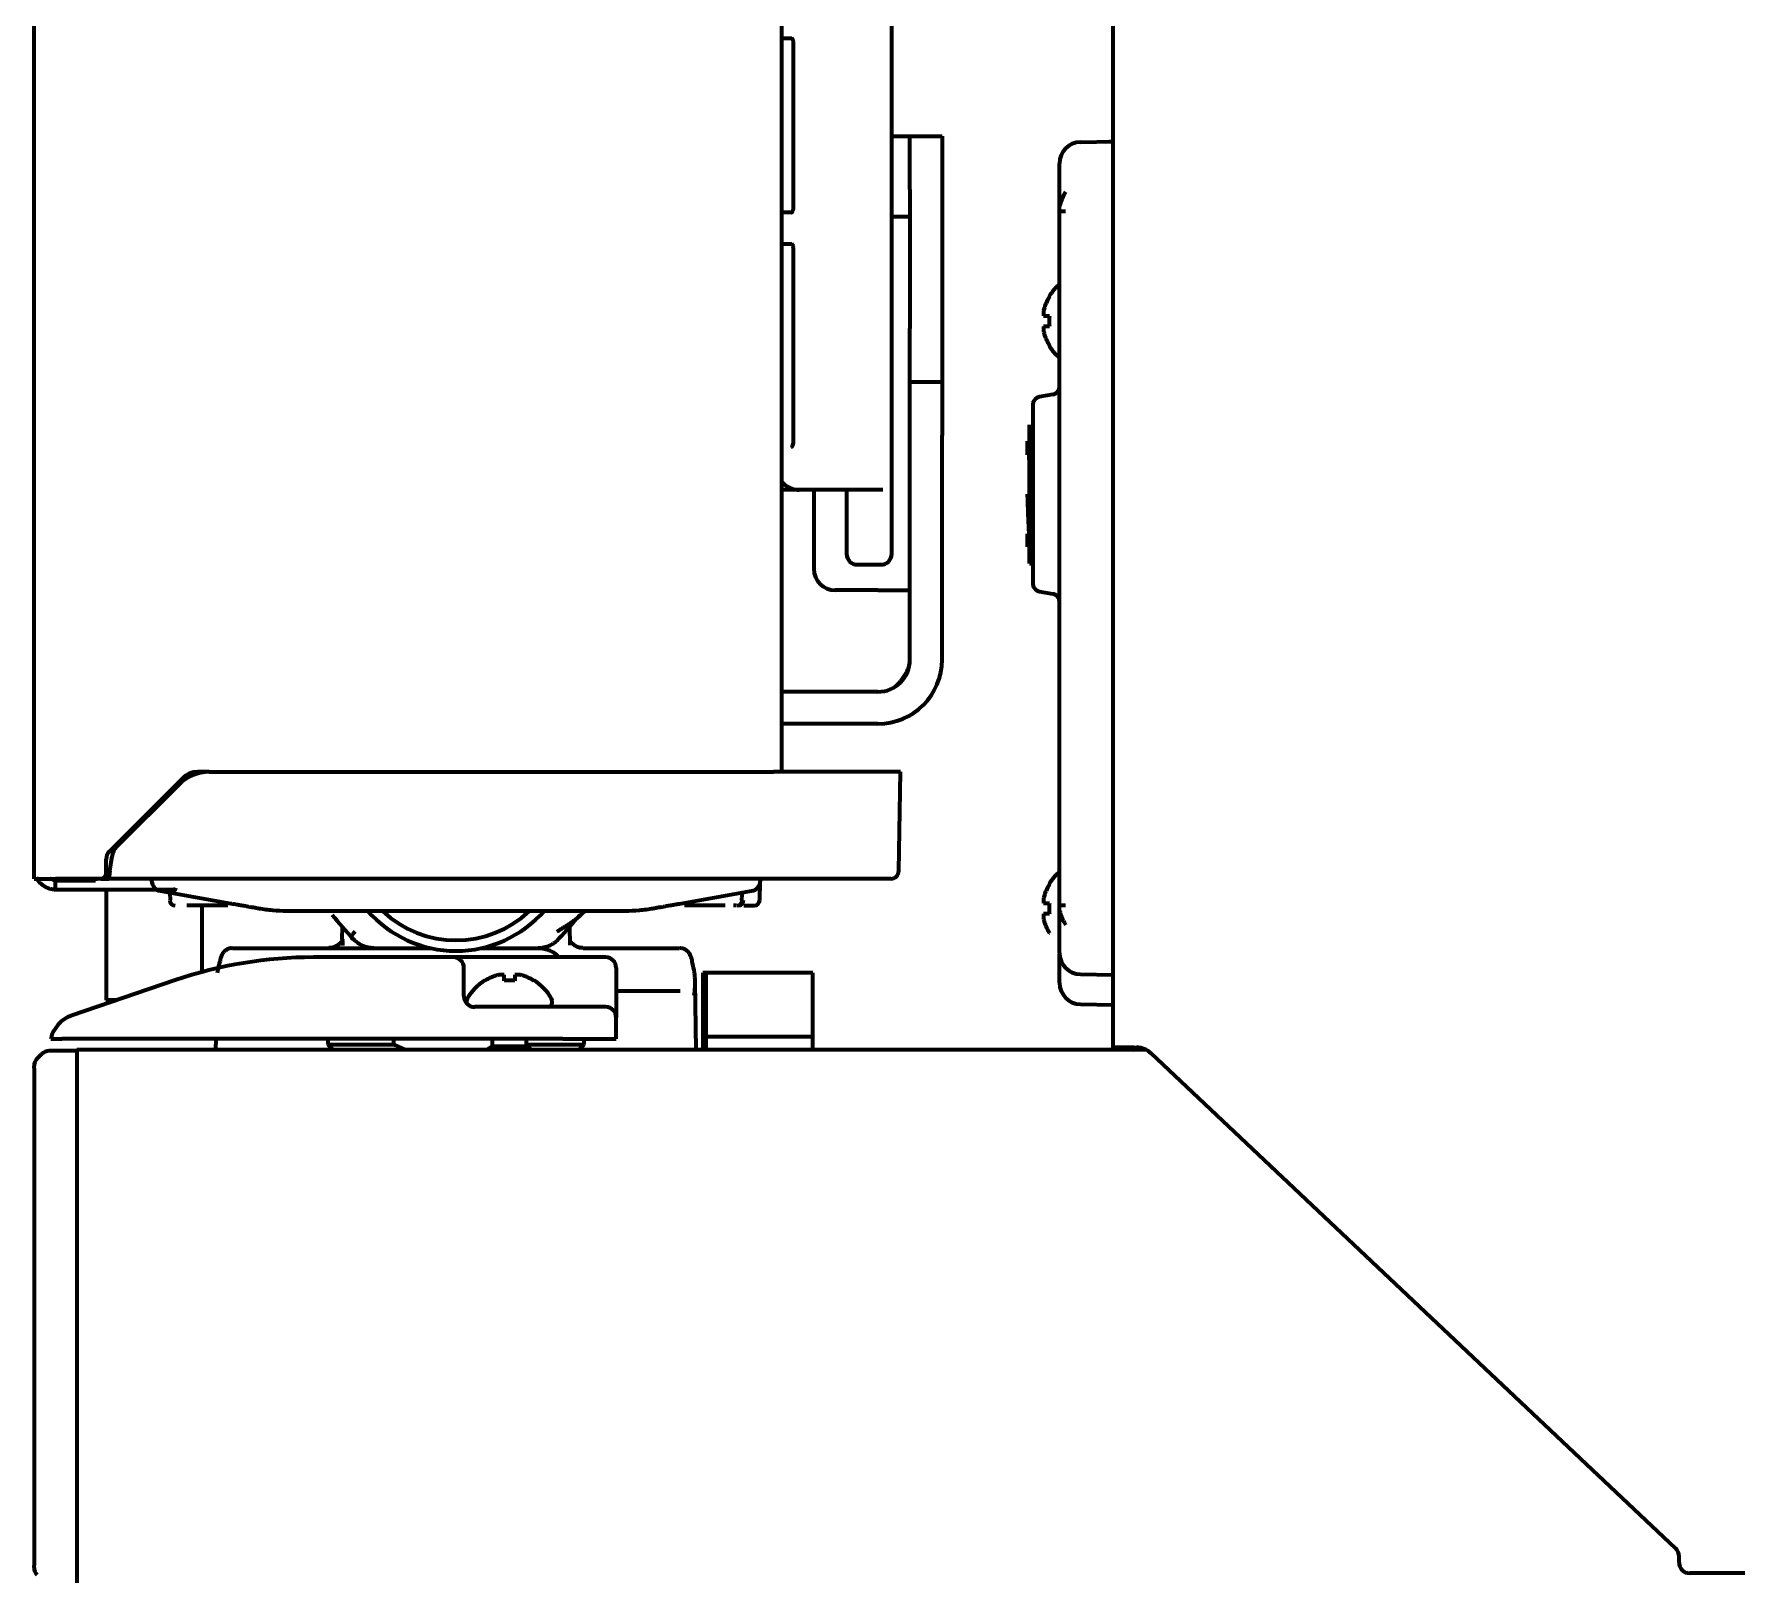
# Model space of a CAD drawing. Header units: inches. Extents: x -2898 to 7248, y 606 to 5598.
# Drawn here: x 1019 to 1178.4, y 2362.7 to 2506.9 of the extents above; entities that cross this region are included whole.
import ezdxf

# ---------------------------------------------------------------- set-up
doc = ezdxf.new("R2010")
doc.units = ezdxf.units.IN

msp = doc.modelspace()

# ---------------------------------------------------------------- linework, layer by layer
at = {"linetype": 'Continuous', "lineweight": 70}
for p, q in [((1120.02, 4077.24), (1120.02, 2412.04)), ((1019.02, 2427.84), (1019.02, 4075.84)), ((1089.02, 2437.84), (1089.02, 4075.84)), ((1099.32, 2458.24), (1099.32, 2596.24)), ((1089.95, 2506.49), (1089.02, 2506.49)), ((1090.09, 2505.99), (1090.09, 2490.74)), ((1099.32, 2497.34), (1101.02, 2497.34)), ((1101.02, 2492.34), (1101.02, 2497.34)), ((1101.02, 2497.34), (1104.02, 2497.34)), ((1104.02, 2497.34), (1104.02, 2492.34)), ((1116.99, 2496.79), (1120.02, 2496.84)), ((1119.31, 2496.83), (1120.02, 2496.89)), ((1115.02, 2489.79), (1115.02, 2494.79)), ((1101.02, 2492.34), (1101.02, 2479.34)), ((1104.02, 2492.34), (1104.02, 2479.34)), ((1089.02, 2490.24), (1089.99, 2490.24)), ((1099.32, 2489.84), (1101.02, 2489.84)), ((1115.02, 2425.9), (1115.02, 2489.79)), ((1089.95, 2487.24), (1089.02, 2487.24)), ((1090.09, 2486.74), (1090.09, 2468.82)), ((1114.04, 2482.34), (1114.08, 2482.34)), ((1101.02, 2474.34), (1101.02, 2479.34)), ((1104.02, 2479.34), (1104.02, 2474.34)), ((1114.08, 2477.74), (1114.04, 2477.74)), ((1101.02, 2469.34), (1101.02, 2474.34)), ((1101.02, 2474.34), (1104.02, 2474.34)), ((1104.02, 2474.34), (1104.02, 2469.34)), ((1114.4, 2473.17), (1113.14, 2472.95)), ((1112.52, 2472.21), (1112.52, 2463.84)), ((1101.02, 2448.34), (1101.02, 2469.34)), ((1104.02, 2448.34), (1104.02, 2469.34)), ((1112.22, 2467.33), (1112.22, 2470.34)), ((1112.22, 2468.79), (1112.02, 2468.79)), ((1112.22, 2466.86), (1112.22, 2467.33)), ((1112.22, 2460.83), (1112.22, 2466.86)), ((1090.66, 2464.24), (1089.02, 2464.24)), ((1097.35, 2464.24), (1090.66, 2464.24)), ((1092.02, 2464.24), (1092.02, 2456.84)), ((1095.08, 2464.24), (1095.08, 2458.24)), ((1098.49, 2464.24), (1097.35, 2464.24)), ((1112.52, 2463.84), (1112.52, 2455.47)), ((1112.22, 2460.36), (1112.22, 2460.83)), ((1112.22, 2457.34), (1112.22, 2460.36)), ((1096.08, 2457.24), (1097.89, 2457.24)), ((1097.89, 2457.24), (1098.32, 2457.24)), ((1112.22, 2457.34), (1112.38, 2457.34)), ((1098.02, 2454.84), (1094.02, 2454.84)), ((1098.02, 2454.84), (1101.02, 2454.84)), ((1113.14, 2454.73), (1114.4, 2454.51)), ((1098.02, 2445.34), (1089.02, 2445.34)), ((1098.02, 2442.34), (1089.02, 2442.34)), ((1035.43, 2437.84), (1034.35, 2437.84)), ((1035.43, 2437.84), (1088.25, 2437.84)), ((1091.71, 2437.84), (1088.25, 2437.84)), ((1099.32, 2437.84), (1091.71, 2437.84)), ((1100.13, 2437.84), (1099.32, 2437.84)), ((1099.97, 2428.58), (1100.13, 2437.84)), ((1032.94, 2437.26), (1026.07, 2430.39)), ((1026.75, 2430.82), (1032.6, 2436.67)), ((1025.77, 2428.34), (1025.77, 2429.68)), ((1026.13, 2428.58), (1026.32, 2429.96)), ((1026.13, 2428.58), (1026.02, 2427.84)), ((1019.02, 2427.84), (1021.02, 2427.84)), ((1025.27, 2427.84), (1021.02, 2427.84)), ((1021.02, 2426.84), (1021.02, 2427.64)), ((1024.77, 2427.64), (1021.02, 2427.64)), ((1021.02, 2426.84), (1032.25, 2426.84)), ((1024.77, 2427.84), (1024.77, 2427.64)), ((1025.27, 2427.84), (1026.02, 2427.84)), ((1025.77, 2426.84), (1025.77, 2416.48)), ((1088.15, 2427.84), (1026.02, 2427.84)), ((1030.02, 2427.84), (1030.03, 2427.65)), ((1030.85, 2426.7), (1037.45, 2425.53)), ((1079.59, 2425.53), (1086.19, 2426.7)), ((1086.95, 2425.83), (1087.01, 2427.56)), ((1087.02, 2427.66), (1087.02, 2427.84)), ((1090.97, 2427.84), (1088.15, 2427.84)), ((1088.89, 2427.84), (1088.89, 2427.84)), ((1098.51, 2427.84), (1090.97, 2427.84)), ((1099.22, 2427.84), (1098.51, 2427.84)), ((1114.04, 2427.34), (1114.08, 2427.34)), ((1034.77, 2419.12), (1034.77, 2425.34)), ((1039.87, 2425.11), (1040.07, 2425.07)), ((1042.67, 2424.84), (1074.37, 2424.84)), ((1076.98, 2425.07), (1077.17, 2425.11)), ((1085.46, 2425.34), (1086.45, 2425.34)), ((1115.02, 2420.9), (1115.02, 2425.9)), ((1047.86, 2423.39), (1047.84, 2422.16)), ((1069.21, 2421.62), (1069.18, 2423.39)), ((1114.08, 2422.74), (1114.04, 2422.74)), ((1037.6, 2421.34), (1056.19, 2421.34)), ((1058.27, 2420.49), (1045.17, 2420.49)), ((1063.52, 2420.49), (1058.27, 2420.49)), ((1060.85, 2421.34), (1066.27, 2421.34)), ((1072.52, 2420.49), (1063.52, 2420.49)), ((1070.44, 2421.34), (1079.44, 2421.34)), ((1115.02, 2418.1), (1115.02, 2420.82)), ((1032.23, 2418.34), (1022.55, 2415.04)), ((1059.27, 2416.84), (1059.27, 2419.49)), ((1061.22, 2418.29), (1061.22, 2418.32)), ((1065.82, 2418.32), (1065.82, 2418.29)), ((1073.52, 2419.49), (1073.52, 2416.84)), ((1081.92, 2419.04), (1081.62, 2419.04)), ((1081.62, 2419.04), (1081.62, 2411.84)), ((1081.92, 2419.04), (1081.92, 2413.04)), ((1091.92, 2419.04), (1081.92, 2419.04)), ((1091.92, 2413.04), (1091.92, 2419.04)), ((1116.99, 2418.9), (1120.02, 2418.84)), ((1073.52, 2417.34), (1079.51, 2417.34)), ((1073.52, 2416.84), (1073.52, 2414.84)), ((1081.02, 2411.84), (1080.91, 2418.21)), ((1026.78, 2416.48), (1025.77, 2416.48)), ((1025.77, 2416.48), (1026.26, 2416.3)), ((1059.52, 2416.44), (1059.52, 2416.24)), ((1059.52, 2416.24), (1059.53, 2416.18)), ((1068.52, 2415.84), (1060.27, 2415.84)), ((1067.52, 2416.24), (1067.52, 2416.44)), ((1072.52, 2415.84), (1068.52, 2415.84)), ((1116.99, 2416.1), (1120.02, 2416.04)), ((1073.52, 2412.84), (1073.52, 2414.84)), ((1068.52, 2412.84), (1021.63, 2412.84)), ((1036.04, 2412.84), (1036.02, 2411.84)), ((1046.52, 2412.84), (1046.52, 2412.34)), ((1046.52, 2412.34), (1047.02, 2411.84)), ((1046.52, 2412.34), (1052.71, 2412.34)), ((1052.71, 2412.34), (1052.71, 2412.84)), ((1061.92, 2412.13), (1061.42, 2411.84)), ((1061.92, 2412.84), (1061.92, 2412.13)), ((1065.12, 2412.13), (1061.92, 2412.13)), ((1065.12, 2412.13), (1065.12, 2412.84)), ((1065.12, 2412.34), (1070.52, 2412.34)), ((1065.62, 2411.84), (1065.12, 2412.13)), ((1068.52, 2412.84), (1073.52, 2412.84)), ((1070.02, 2411.84), (1070.52, 2412.34)), ((1070.52, 2412.34), (1070.52, 2412.84)), ((1091.92, 2413.04), (1081.92, 2413.04)), ((1081.92, 2413.04), (1081.92, 2411.84)), ((1091.92, 2411.84), (1091.92, 2413.04)), ((1122.02, 2412.04), (1120.02, 2412.04)), ((1122.02, 2412.04), (1122.23, 2412.04)), ((1122.02, 2412.04), (1122.02, 2411.84)), ((1019.73, 2411.43), (1019.32, 2411.01)), ((1023.02, 2411.72), (1020.44, 2411.72)), ((1023.02, 2411.84), (1023.02, 2410.04)), ((1123.1, 2411.84), (1023.02, 2411.84)), ((1028.53, 2411.84), (1028.52, 2411.84)), ((1172.71, 2365.14), (1123.6, 2411.5)), ((1019.02, 2410.12), (1019.02, 2410.3)), ((1019.02, 2410.12), (1019.02, 2363.57)), ((1023.02, 2410.04), (1023.02, 2363.64)), ((1173.02, 2363.84), (1173.02, 2364.41)), ((1019.02, 2363.38), (1019.02, 2363.57)), ((1023.02, 2363.64), (1023.02, 2361.84)), ((1194.02, 2362.84), (1174.02, 2362.84))]:
    msp.add_line(p, q, dxfattribs=at)
for centre, radius, start, end in [((1117.02, 2494.79), 2, 91, 180), ((1118.14, 2479.84), 4.8, 130.5417, 148.4186), ((1117.82, 2480.04), 3.78, 172.3959, 179.9965), ((1117.82, 2480.04), 3.78, 180.0035, 187.6041), ((1118.14, 2480.24), 4.8, 211.5837, 229.4583), ((1113.27, 2472.21), 0.75, 100, 180), ((1114.27, 2473.91), 0.75, 280, 0), ((1096.08, 2458.24), 1, 180, 270), ((1098.32, 2458.24), 1, 270, 0), ((1094.02, 2456.84), 2, 180, 270), ((1113.27, 2455.47), 0.75, 180, 260), ((1114.27, 2453.77), 0.75, 0, 80), ((1098.02, 2448.34), 6, 270, 0), ((1098.02, 2448.34), 3, 270, 0), ((1035.43, 2433.84), 4, 90, 135), ((1034.35, 2435.84), 2, 90, 135), ((1026.77, 2429.68), 1, 135, 180), ((1027.81, 2429.76), 1.5, 135, 172), ((1025.27, 2428.34), 0.5, 270, 0), ((1099.22, 2428.59), 0.75, 270, 359), ((1118.14, 2424.84), 4.8, 130.5417, 148.4186), ((1031.03, 2427.68), 1, 181.4403, 260), ((1031.79, 2427.04), 0.5, 260, 354.8861), ((1086.02, 2427.68), 1, 280, 358.5401), ((1058.52, 2432.09), 11, 221.2256, 270), ((1058.52, 2432.09), 10, 226.4737, 313.5263), ((1058.52, 2432.09), 11, 270, 318.7744), ((1084.95, 2425.84), 0.5, 270, 358), ((1086.45, 2425.84), 0.5, 270, 358), ((1117.82, 2425.04), 3.78, 172.3959, 179.9965), ((1117.82, 2425.04), 3.78, 180.0035, 187.6041), ((1045.17, 2380.49), 40, 90, 108.8636), ((1058.27, 2419.49), 1, 0, 90), ((1072.52, 2419.49), 1, 0, 90), ((1117.02, 2420.9), 2, 180, 269), ((1063.72, 2414.22), 4.8, 121.5837, 149.6988), ((1063.52, 2414.54), 3.78, 90.0035, 97.6041), ((1063.52, 2414.54), 3.78, 82.3959, 89.9965), ((1063.32, 2414.22), 4.8, 30.3012, 58.4186), ((1060.27, 2416.84), 1, 180, 270), ((1117.02, 2418.1), 2, 180, 269), ((1059.92, 2416.44), 0.4, 149.6988, 180), ((1067.12, 2416.24), 0.4, 270, 0), ((1067.12, 2416.44), 0.4, 0, 30.3012), ((1072.52, 2414.84), 1, 0, 90), ((1023.52, 2412.2), 3, 108.8636, 167.5792), ((1122.02, 2413.84), 2, 244.1602, 270), ((1122.23, 2410.04), 2, 46.65, 90), ((1020.02, 2410.3), 1, 135, 180), ((1020.44, 2410.72), 1, 90, 135), ((1172.02, 2364.41), 1, 0, 46.65), ((1020.02, 2363.38), 1, 180, 225), ((1174.02, 2363.84), 1, 180, 270)]:
    msp.add_arc(centre, radius, start, end, dxfattribs=at)
for centre, major_axis, ratio, start_param, end_param in [((1090.63, 2469.24), (0, -5), 0.615661, 5.73191, 6.175284), ((1032.22, 2425.84), (0, 0.5), 1, 1.640393, 3.142092), ((1072.12, 2422.84), (0, -2.5), 1, 3.785089, 4.004654), ((1072.12, 2422.84), (0, -2.5), 0.999999, 3.785085, 4.005956), ((1084.82, 2425.84), (0, 0.5), 1, 3.141193, 4.639305), ((1068.51, 2424.05), (32.09, -27.79), 0.353553, 4.310993, 4.385744), ((1048.53, 2424.05), (32.09, 27.79), 0.353553, 5.039041, 5.113788), ((1037.42, 2420.08), (-0.961, 0.275), 0.857313, 0.005589, 0.30176), ((1079.63, 2420.08), (-0.961, -0.275), 0.857313, 2.839833, 3.140059)]:
    msp.add_ellipse(centre, major_axis=major_axis, ratio=ratio, start_param=start_param, end_param=end_param, dxfattribs=at)
for points, knots in [([(1089.95, 2506.56), (1089.95, 2506.56), (1089.95, 2506.56), (1089.97, 2506.53), (1090.02, 2506.43), (1090.07, 2506.26), (1090.09, 2506.11), (1090.09, 2506.02), (1090.09, 2505.99)], [0, 0, 0, 0, 0.064595, 0.272965, 0.480399, 0.692617, 0.92171, 1, 1, 1, 1]), ([(1115.58, 2492.14), (1115.45, 2491.94), (1115.35, 2491.73), (1115.21, 2491.41), (1115.17, 2491.3), (1115.09, 2491.07), (1115.06, 2490.96), (1115.03, 2490.84)], [0, 0, 0, 0, 0.5, 0.5, 0.75, 0.75, 1, 1, 1, 1]), ([(1090.09, 2490.74), (1090.09, 2490.67), (1090.08, 2490.53), (1090.03, 2490.34), (1089.98, 2490.22), (1089.95, 2490.18), (1089.94, 2490.17), (1089.94, 2490.17)], [0, 0, 0, 0, 0.239269, 0.485113, 0.691034, 0.916821, 1, 1, 1, 1]), ([(1089.95, 2487.31), (1089.95, 2487.31), (1089.95, 2487.31), (1089.97, 2487.28), (1090.02, 2487.18), (1090.07, 2487.01), (1090.09, 2486.86), (1090.09, 2486.77), (1090.09, 2486.74)], [0, 0, 0, 0, 0.064595, 0.272965, 0.480399, 0.692617, 0.92171, 1, 1, 1, 1]), ([(1114.08, 2482.34), (1113.95, 2482.14), (1113.85, 2481.93), (1113.71, 2481.61), (1113.67, 2481.5), (1113.59, 2481.27), (1113.56, 2481.16), (1113.53, 2481.04)], [0, 0, 0, 0, 0.5, 0.5, 0.75, 0.75, 1, 1, 1, 1]), ([(1114.08, 2479.54), (1113.95, 2479.54), (1113.85, 2479.54), (1113.71, 2479.54), (1113.67, 2479.54), (1113.59, 2479.54), (1113.56, 2479.54), (1113.53, 2479.54)], [0, 0, 0, 0, 0.5, 0.5, 0.75, 0.75, 1, 1, 1, 1]), ([(1090.09, 2468.82), (1090.09, 2468.74), (1090.08, 2468.6), (1090.03, 2468.41), (1089.98, 2468.29), (1089.95, 2468.25), (1089.94, 2468.24), (1089.94, 2468.24)], [0, 0, 0, 0, 0.239211, 0.484995, 0.690866, 0.916598, 1, 1, 1, 1]), ([(1112.02, 2468.79), (1112.03, 2468.79), (1112.04, 2468.77), (1112.05, 2468.71), (1112.06, 2468.69), (1112.06, 2468.65), (1112.06, 2468.64), (1112.07, 2468.62), (1112.07, 2468.6), (1112.07, 2468.57), (1112.08, 2468.47), (1112.09, 2468.37), (1112.1, 2468.19), (1112.11, 2468.13), (1112.11, 2468.05), (1112.11, 2468.03), (1112.11, 2467.99), (1112.12, 2467.98), (1112.12, 2467.92), (1112.12, 2467.88), (1112.13, 2467.77), (1112.13, 2467.69), (1112.14, 2467.52), (1112.15, 2467.35), (1112.16, 2467.16), (1112.16, 2467.01), (1112.17, 2466.96), (1112.17, 2466.86), (1112.17, 2466.8), (1112.18, 2466.54), (1112.19, 2466.32), (1112.21, 2465.86), (1112.22, 2465.62), (1112.22, 2465.37)], [0, 0, 0, 0, 0.125, 0.125, 0.1875, 0.1875, 0.203125, 0.203125, 0.21875, 0.25, 0.25, 0.375, 0.375, 0.4375, 0.4375, 0.453125, 0.453125, 0.46875, 0.46875, 0.5, 0.5, 0.5625, 0.5625, 0.625, 0.6875, 0.6875, 0.71875, 0.71875, 0.75, 0.75, 0.875, 0.875, 1, 1, 1, 1]), ([(1112.02, 2467.53), (1112.02, 2467.54), (1112.02, 2467.55), (1112.02, 2467.59), (1112.02, 2467.62), (1112.02, 2467.67), (1112.02, 2467.69), (1112.02, 2467.76), (1112.02, 2467.81), (1112.02, 2467.95), (1112.02, 2468.03), (1112.02, 2468.19), (1112.02, 2468.26), (1112.02, 2468.36), (1112.02, 2468.39), (1112.02, 2468.44), (1112.02, 2468.45), (1112.02, 2468.48), (1112.02, 2468.49), (1112.02, 2468.56), (1112.02, 2468.65), (1112.02, 2468.72), (1112.02, 2468.77), (1112.02, 2468.78), (1112.02, 2468.79)], [0, 0, 0, 0, 0.01675, 0.01675, 0.051866, 0.051866, 0.086982, 0.086982, 0.157215, 0.157215, 0.297679, 0.297679, 0.438143, 0.438143, 0.508375, 0.508375, 0.543491, 0.543491, 0.578607, 0.578607, 0.719072, 0.859536, 0.859536, 1, 1, 1, 1]), ([(1112.22, 2467.33), (1112.24, 2467.59), (1112.27, 2467.85), (1112.35, 2468.26), (1112.39, 2468.4), (1112.43, 2468.55)], [0, 0, 0, 0, 0.639156, 0.639156, 1, 1, 1, 1]), ([(1112.44, 2465.62), (1112.39, 2465.77), (1112.35, 2465.92), (1112.32, 2466.1), (1112.31, 2466.13), (1112.3, 2466.2), (1112.29, 2466.23), (1112.28, 2466.33), (1112.27, 2466.4), (1112.24, 2466.6), (1112.23, 2466.73), (1112.22, 2466.86)], [0, 0, 0, 0, 0.367214, 0.367214, 0.446312, 0.446312, 0.52541, 0.52541, 0.683607, 0.683607, 1, 1, 1, 1]), ([(1112.22, 2459.61), (1112.22, 2459.65), (1112.21, 2459.69), (1112.21, 2459.78), (1112.2, 2459.88), (1112.19, 2459.99), (1112.18, 2460.08), (1112.18, 2460.11), (1112.18, 2460.18), (1112.17, 2460.21), (1112.17, 2460.32), (1112.16, 2460.46), (1112.15, 2460.7), (1112.14, 2460.87), (1112.13, 2461), (1112.13, 2461.04), (1112.13, 2461.11), (1112.13, 2461.13), (1112.12, 2461.18), (1112.12, 2461.21), (1112.11, 2461.42), (1112.11, 2461.62), (1112.09, 2461.93), (1112.08, 2462.14), (1112.08, 2462.36), (1112.07, 2462.5), (1112.07, 2462.52), (1112.07, 2462.58), (1112.07, 2462.66), (1112.06, 2462.75), (1112.06, 2462.92), (1112.05, 2463.15), (1112.04, 2463.49), (1112.03, 2463.73), (1112.02, 2463.84)], [0, 0, 0, 0, 0.0625, 0.0625, 0.125, 0.1875, 0.1875, 0.21875, 0.21875, 0.25, 0.25, 0.3125, 0.375, 0.4375, 0.4375, 0.46875, 0.46875, 0.484375, 0.484375, 0.5, 0.5, 0.625, 0.625, 0.6875, 0.75, 0.75, 0.765625, 0.765625, 0.78125, 0.8125, 0.8125, 0.875, 0.9375, 1, 1, 1, 1]), ([(1112.22, 2460.83), (1112.24, 2461.09), (1112.27, 2461.35), (1112.35, 2461.76), (1112.39, 2461.9), (1112.43, 2462.05)], [0, 0, 0, 0, 0.639156, 0.639156, 1, 1, 1, 1]), ([(1112.02, 2458.9), (1112.02, 2458.91), (1112.02, 2458.94), (1112.02, 2459), (1112.02, 2459.06), (1112.02, 2459.08), (1112.02, 2459.11), (1112.02, 2459.13), (1112.02, 2459.15), (1112.02, 2459.16), (1112.02, 2459.23), (1112.02, 2459.29), (1112.02, 2459.42), (1112.02, 2459.5), (1112.02, 2459.65), (1112.02, 2459.74), (1112.02, 2459.85), (1112.02, 2459.88), (1112.02, 2459.93), (1112.02, 2460), (1112.02, 2460.07), (1112.02, 2460.12)], [0, 0, 0, 0, 0.14299, 0.28598, 0.28598, 0.357475, 0.357475, 0.393222, 0.393222, 0.42897, 0.42897, 0.57196, 0.57196, 0.71495, 0.71495, 0.85794, 0.85794, 0.893687, 0.893687, 0.929434, 1, 1, 1, 1]), ([(1112.44, 2459.12), (1112.39, 2459.27), (1112.35, 2459.42), (1112.32, 2459.6), (1112.31, 2459.63), (1112.3, 2459.7), (1112.29, 2459.73), (1112.28, 2459.83), (1112.27, 2459.9), (1112.24, 2460.1), (1112.23, 2460.23), (1112.22, 2460.36)], [0, 0, 0, 0, 0.367214, 0.367214, 0.446312, 0.446312, 0.52541, 0.52541, 0.683607, 0.683607, 1, 1, 1, 1]), ([(1099.69, 2445.84), (1099.73, 2445.89), (1099.84, 2446), (1099.99, 2446.16), (1100.15, 2446.34), (1100.29, 2446.53), (1100.43, 2446.71), (1100.55, 2446.89), (1100.66, 2447.07), (1100.75, 2447.25), (1100.84, 2447.43), (1100.9, 2447.62), (1100.96, 2447.8), (1100.99, 2447.98), (1101.02, 2448.16), (1101.02, 2448.28), (1101.02, 2448.34)], [0, 0, 0, 0, 0.054002, 0.126771, 0.19954, 0.272309, 0.345078, 0.417847, 0.490616, 0.563385, 0.636154, 0.708924, 0.781693, 0.854462, 0.927231, 1, 1, 1, 1]), ([(1019.25, 2427.93), (1019.26, 2427.9), (1019.29, 2427.84), (1019.34, 2427.75), (1019.4, 2427.67), (1019.47, 2427.58), (1019.54, 2427.5), (1019.61, 2427.43), (1019.68, 2427.36), (1019.76, 2427.29), (1019.85, 2427.22), (1019.93, 2427.17), (1020.02, 2427.11), (1020.11, 2427.06), (1020.21, 2427.02), (1020.31, 2426.98), (1020.4, 2426.94), (1020.5, 2426.91), (1020.61, 2426.89), (1020.71, 2426.87), (1020.81, 2426.85), (1020.92, 2426.85), (1020.99, 2426.84), (1021.02, 2426.84)], [0, 0, 0, 0, 0.042618, 0.090488, 0.138357, 0.186226, 0.234095, 0.281964, 0.329833, 0.377702, 0.425571, 0.47344, 0.521309, 0.569178, 0.617047, 0.664916, 0.712786, 0.760655, 0.808524, 0.856393, 0.904262, 0.952131, 1, 1, 1, 1]), ([(1021.02, 2427.64), (1020.99, 2427.66), (1020.91, 2427.68), (1020.81, 2427.73), (1020.7, 2427.77), (1020.6, 2427.8), (1020.55, 2427.83), (1020.52, 2427.84)], [0, 0, 0, 0, 0.214054, 0.428108, 0.642162, 0.856216, 1, 1, 1, 1]), ([(1114.08, 2427.34), (1113.95, 2427.14), (1113.85, 2426.93), (1113.71, 2426.61), (1113.67, 2426.5), (1113.59, 2426.27), (1113.56, 2426.16), (1113.53, 2426.04)], [0, 0, 0, 0, 0.5, 0.5, 0.75, 0.75, 1, 1, 1, 1]), ([(1037.15, 2425.34), (1036.92, 2425.34), (1036.66, 2425.34), (1036.11, 2425.34), (1035.81, 2425.34), (1035.17, 2425.34), (1034.83, 2425.34), (1034.37, 2425.34), (1034.28, 2425.34), (1034.14, 2425.34), (1034.09, 2425.34), (1034, 2425.34), (1033.76, 2425.34), (1033.51, 2425.34), (1033.31, 2425.34)], [0, 0, 0, 0, 0.25, 0.25, 0.5, 0.5, 0.75, 0.75, 0.8125, 0.8125, 0.84375, 0.84375, 0.875, 1, 1, 1, 1]), ([(1037.45, 2425.53), (1037.55, 2425.51), (1037.75, 2425.48), (1037.94, 2425.45), (1038.06, 2425.42), (1038.09, 2425.42), (1038.13, 2425.41), (1038.2, 2425.4), (1038.27, 2425.39), (1038.41, 2425.36), (1038.5, 2425.35), (1038.58, 2425.33)], [0, 0, 0, 0, 0.25, 0.5, 0.5, 0.5625, 0.5625, 0.625, 0.75, 0.75, 1, 1, 1, 1]), ([(1038.58, 2425.33), (1038.68, 2425.32), (1038.78, 2425.3), (1038.99, 2425.26), (1039.09, 2425.24), (1039.31, 2425.2), (1039.53, 2425.17), (1039.76, 2425.13), (1039.87, 2425.11)], [0, 0, 0, 0, 0.25, 0.25, 0.5, 0.5, 0.75, 1, 1, 1, 1]), ([(1077.17, 2425.11), (1077.29, 2425.13), (1077.51, 2425.17), (1077.73, 2425.2), (1077.95, 2425.24), (1078.16, 2425.28), (1078.37, 2425.32), (1078.46, 2425.33)], [0, 0, 0, 0, 0.25, 0.5, 0.5, 0.75, 1, 1, 1, 1]), ([(1078.46, 2425.33), (1078.55, 2425.35), (1078.64, 2425.36), (1078.77, 2425.39), (1078.82, 2425.4), (1078.89, 2425.41), (1078.91, 2425.41), (1078.96, 2425.42), (1078.98, 2425.42), (1079.1, 2425.45), (1079.2, 2425.46), (1079.4, 2425.5), (1079.49, 2425.51), (1079.59, 2425.53)], [0, 0, 0, 0, 0.25, 0.25, 0.375, 0.375, 0.4375, 0.4375, 0.5, 0.5, 0.75, 0.75, 1, 1, 1, 1]), ([(1083.73, 2425.34), (1083.33, 2425.34), (1082.95, 2425.34), (1082.23, 2425.34), (1081.89, 2425.34), (1081.24, 2425.34), (1080.94, 2425.34), (1080.6, 2425.34), (1080.53, 2425.34), (1080.43, 2425.34), (1080.39, 2425.34), (1080.33, 2425.34), (1080.17, 2425.34), (1080.01, 2425.34), (1079.9, 2425.34)], [0, 0, 0, 0, 0.25, 0.25, 0.5, 0.5, 0.75, 0.75, 0.8125, 0.8125, 0.84375, 0.84375, 0.875, 1, 1, 1, 1]), ([(1084.74, 2425.34), (1084.72, 2425.34), (1084.7, 2425.34), (1084.66, 2425.34), (1084.63, 2425.34), (1084.58, 2425.34), (1084.57, 2425.34), (1084.53, 2425.34), (1084.51, 2425.34), (1084.49, 2425.34)], [0, 0, 0, 0, 0.27385, 0.27385, 0.636925, 0.636925, 0.818462, 0.818462, 1, 1, 1, 1]), ([(1115.58, 2425.34), (1115.45, 2425.34), (1115.35, 2425.34), (1115.21, 2425.34), (1115.17, 2425.34), (1115.09, 2425.34), (1115.06, 2425.34), (1115.03, 2425.34)], [0, 0, 0, 0, 0.5, 0.5, 0.75, 0.75, 1, 1, 1, 1]), ([(1067.97, 2422.9), (1068.09, 2422.97), (1068.2, 2423.04), (1068.42, 2423.18), (1068.54, 2423.25), (1068.75, 2423.38), (1068.86, 2423.45), (1069.07, 2423.59), (1069.17, 2423.66), (1069.37, 2423.79), (1069.47, 2423.86), (1069.61, 2423.96), (1069.66, 2424), (1069.75, 2424.06), (1069.79, 2424.1), (1069.88, 2424.16), (1069.92, 2424.19), (1070, 2424.26), (1070.04, 2424.29), (1070.11, 2424.36), (1070.14, 2424.39), (1070.19, 2424.43), (1070.2, 2424.45), (1070.23, 2424.48), (1070.24, 2424.49), (1070.25, 2424.51)], [0, 0, 0, 0, 0.125, 0.125, 0.25, 0.25, 0.375, 0.375, 0.5, 0.5, 0.625, 0.625, 0.6875, 0.6875, 0.75, 0.75, 0.8125, 0.8125, 0.875, 0.875, 0.9375, 0.9375, 0.96875, 0.96875, 1, 1, 1, 1]), ([(1114.08, 2424.54), (1113.95, 2424.54), (1113.85, 2424.54), (1113.71, 2424.54), (1113.67, 2424.54), (1113.59, 2424.54), (1113.56, 2424.54), (1113.53, 2424.54)], [0, 0, 0, 0, 0.5, 0.5, 0.75, 0.75, 1, 1, 1, 1]), ([(1047.91, 2422.15), (1047.91, 2422.16), (1047.91, 2422.17), (1047.85, 2422), (1047.52, 2421.62), (1046.99, 2421.36), (1046.72, 2421.36), (1046.62, 2421.37)], [0, 0, 0, 0, 0.056296, 0.267068, 0.523221, 0.827781, 1, 1, 1, 1]), ([(1048.91, 2422.22), (1048.88, 2422.22), (1048.85, 2422.22), (1048.81, 2422.23), (1048.79, 2422.25), (1048.76, 2422.28), (1048.76, 2422.3), (1048.75, 2422.34), (1048.75, 2422.37), (1048.77, 2422.44), (1048.78, 2422.47), (1048.82, 2422.55), (1048.84, 2422.59), (1048.89, 2422.67), (1048.93, 2422.72), (1048.99, 2422.81), (1049.03, 2422.86), (1049.07, 2422.9)], [0, 0, 0, 0, 0.125, 0.125, 0.25, 0.25, 0.375, 0.375, 0.5, 0.5, 0.625, 0.625, 0.75, 0.75, 0.875, 0.875, 1, 1, 1, 1]), ([(1050.83, 2421.34), (1050.74, 2421.34), (1050.65, 2421.35), (1050.47, 2421.37), (1050.3, 2421.4), (1050.12, 2421.44), (1050, 2421.49), (1049.95, 2421.5), (1049.87, 2421.53), (1049.83, 2421.55), (1049.7, 2421.61), (1049.62, 2421.65), (1049.51, 2421.72), (1049.47, 2421.74), (1049.41, 2421.78), (1049.39, 2421.79), (1049.35, 2421.82), (1049.26, 2421.89), (1049.1, 2422.02), (1048.97, 2422.15), (1048.91, 2422.22)], [0, 0, 0, 0, 0.125, 0.125, 0.25, 0.375, 0.375, 0.4375, 0.4375, 0.5, 0.5, 0.625, 0.625, 0.6875, 0.6875, 0.71875, 0.71875, 0.75, 0.875, 1, 1, 1, 1]), ([(1068.14, 2422.22), (1068.11, 2422.19), (1068.07, 2422.15), (1068.01, 2422.09), (1067.97, 2422.05), (1067.87, 2421.96), (1067.73, 2421.84), (1067.5, 2421.69), (1067.34, 2421.61), (1067.24, 2421.56), (1067.22, 2421.55), (1067.18, 2421.54), (1067.12, 2421.51), (1067.05, 2421.49), (1066.93, 2421.44), (1066.84, 2421.42), (1066.71, 2421.39), (1066.66, 2421.38), (1066.57, 2421.37), (1066.53, 2421.36), (1066.4, 2421.35), (1066.31, 2421.34), (1066.21, 2421.34)], [0, 0, 0, 0, 0.0625, 0.0625, 0.125, 0.125, 0.25, 0.375, 0.5, 0.5, 0.53125, 0.53125, 0.5625, 0.625, 0.625, 0.75, 0.75, 0.8125, 0.8125, 0.875, 0.875, 1, 1, 1, 1]), ([(1070.4, 2421.37), (1070.27, 2421.36), (1069.93, 2421.39), (1069.38, 2421.74), (1069.21, 2422), (1069.17, 2422.08)], [0, 0, 0, 0, 0.255554, 0.71196, 1, 1, 1, 1]), ([(1036.2, 2419.02), (1036.21, 2419.11), (1036.22, 2419.2), (1036.29, 2419.56), (1036.35, 2419.83), (1036.43, 2420.09)], [0, 0, 0, 0, 0.258744, 0.258744, 1, 1, 1, 1]), ([(1037.59, 2421.32), (1037.53, 2421.33), (1037.34, 2421.34), (1037.04, 2421.21), (1036.76, 2420.97), (1036.58, 2420.69), (1036.49, 2420.5), (1036.46, 2420.36), (1036.46, 2420.34)], [0, 0, 0, 0, 0.092867, 0.324216, 0.523827, 0.721789, 0.962352, 1, 1, 1, 1]), ([(1066.27, 2421.34), (1066.36, 2421.34), (1066.45, 2421.34), (1066.62, 2421.32), (1066.8, 2421.29), (1066.97, 2421.24), (1067.1, 2421.2), (1067.14, 2421.19), (1067.23, 2421.15), (1067.27, 2421.14), (1067.39, 2421.08), (1067.47, 2421.04), (1067.59, 2420.97), (1067.63, 2420.94), (1067.69, 2420.91), (1067.71, 2420.89), (1067.74, 2420.87), (1067.84, 2420.8), (1068, 2420.67), (1068.13, 2420.53), (1068.19, 2420.46)], [0, 0, 0, 0, 0.125, 0.125, 0.25, 0.375, 0.375, 0.4375, 0.4375, 0.5, 0.5, 0.625, 0.625, 0.6875, 0.6875, 0.71875, 0.71875, 0.75, 0.875, 1, 1, 1, 1]), ([(1080.57, 2420.35), (1080.56, 2420.44), (1080.49, 2420.65), (1080.31, 2420.96), (1079.98, 2421.22), (1079.67, 2421.35), (1079.49, 2421.33), (1079.45, 2421.32)], [0, 0, 0, 0, 0.21456, 0.467419, 0.698563, 0.931398, 1, 1, 1, 1]), ([(1080.81, 2416.9), (1080.85, 2417.16), (1080.89, 2417.43), (1080.92, 2417.96), (1080.92, 2418.23), (1080.89, 2418.63), (1080.88, 2418.76), (1080.85, 2419.03), (1080.83, 2419.16), (1080.76, 2419.56), (1080.69, 2419.83), (1080.62, 2420.09)], [0, 0, 0, 0, 0.25, 0.25, 0.5, 0.5, 0.625, 0.625, 0.75, 0.75, 1, 1, 1, 1]), ([(1063.02, 2418.29), (1063.02, 2418.41), (1063.02, 2418.52), (1063.02, 2418.66), (1063.02, 2418.7), (1063.02, 2418.78), (1063.02, 2418.81), (1063.02, 2418.84)], [0, 0, 0, 0, 0.5, 0.5, 0.75, 0.75, 1, 1, 1, 1]), ([(1065.82, 2418.29), (1065.62, 2418.41), (1065.41, 2418.52), (1065.08, 2418.66), (1064.97, 2418.7), (1064.75, 2418.78), (1064.64, 2418.81), (1064.52, 2418.84)], [0, 0, 0, 0, 0.5, 0.5, 0.75, 0.75, 1, 1, 1, 1]), ([(1020.59, 2412.84), (1020.59, 2412.84), (1020.6, 2412.84), (1020.62, 2412.84), (1020.63, 2412.84), (1020.64, 2412.84), (1020.65, 2412.84), (1020.66, 2412.84), (1020.67, 2412.84), (1020.7, 2412.84), (1020.73, 2412.84), (1020.78, 2412.84), (1020.79, 2412.84), (1020.81, 2412.84), (1020.82, 2412.84), (1020.85, 2412.84), (1020.9, 2412.84), (1020.95, 2412.84), (1021, 2412.84), (1021.03, 2412.84), (1021.12, 2412.84), (1021.18, 2412.84), (1021.27, 2412.84), (1021.3, 2412.84), (1021.35, 2412.84), (1021.36, 2412.84), (1021.4, 2412.84), (1021.41, 2412.84), (1021.5, 2412.84), (1021.56, 2412.84), (1021.63, 2412.84)], [0, 0, 0, 0, 0.118661, 0.118661, 0.181614, 0.181614, 0.21309, 0.21309, 0.244566, 0.244566, 0.370472, 0.370472, 0.401948, 0.401948, 0.433425, 0.433425, 0.496378, 0.55933, 0.55933, 0.622283, 0.622283, 0.748189, 0.748189, 0.811142, 0.811142, 0.842618, 0.842618, 0.874094, 0.874094, 1, 1, 1, 1])]:
    msp.add_open_spline(points, degree=3, knots=knots, dxfattribs=at)
for points, degree in [([(1115.03, 2490.34), (1115.04, 2490.34), (1115.07, 2490.34), (1115.12, 2490.34), (1115.18, 2490.34), (1115.24, 2490.34), (1115.3, 2490.34), (1115.38, 2490.34), (1115.47, 2490.34), (1115.54, 2490.34), (1115.58, 2490.34)], 3), ([(1113.53, 2481.04), (1113.52, 2481.02), (1113.52, 2480.97), (1113.51, 2480.89), (1113.51, 2480.82), (1113.51, 2480.75), (1113.51, 2480.68), (1113.52, 2480.61), (1113.52, 2480.57), (1113.53, 2480.54)], 3), ([(1113.53, 2480.54), (1113.54, 2480.54), (1113.57, 2480.54), (1113.62, 2480.54), (1113.68, 2480.54), (1113.74, 2480.54), (1113.8, 2480.54), (1113.88, 2480.54), (1113.97, 2480.54), (1114.04, 2480.54), (1114.08, 2480.54)], 3), ([(1113.53, 2479.54), (1113.52, 2479.52), (1113.52, 2479.47), (1113.51, 2479.4), (1113.51, 2479.33), (1113.51, 2479.26), (1113.51, 2479.19), (1113.52, 2479.11), (1113.52, 2479.07), (1113.53, 2479.04)], 3), ([(1113.53, 2479.04), (1113.54, 2478.99), (1113.57, 2478.88), (1113.62, 2478.72), (1113.68, 2478.56), (1113.74, 2478.41), (1113.8, 2478.25), (1113.88, 2478.1), (1113.97, 2477.93), (1114.04, 2477.81), (1114.08, 2477.74)], 3), ([(1090.3, 2464.27), (1090.34, 2464.27), (1090.42, 2464.26), (1090.53, 2464.25), (1090.62, 2464.24), (1090.66, 2464.24)], 3), ([(1112.03, 2458.9), (1112.13, 2459.09), (1112.22, 2459.28)], 2), ([(1031.71, 2426.84), (1031.77, 2425.82)], 1), ([(1085.28, 2425.82), (1085.32, 2426.55)], 1), ([(1040.07, 2425.07), (1040.5, 2425), (1041.36, 2424.88), (1042.23, 2424.84), (1042.67, 2424.84)], 3), ([(1074.37, 2424.84), (1074.81, 2424.84), (1075.69, 2424.88), (1076.55, 2425), (1076.98, 2425.07)], 3), ([(1113.53, 2426.04), (1113.52, 2426.02), (1113.52, 2425.97), (1113.51, 2425.89), (1113.51, 2425.82), (1113.51, 2425.75), (1113.51, 2425.68), (1113.52, 2425.61), (1113.52, 2425.57), (1113.53, 2425.54)], 3), ([(1113.53, 2425.54), (1113.54, 2425.54), (1113.57, 2425.54), (1113.62, 2425.54), (1113.68, 2425.54), (1113.74, 2425.54), (1113.8, 2425.54), (1113.88, 2425.54), (1113.97, 2425.54), (1114.04, 2425.54), (1114.08, 2425.54)], 3), ([(1115.03, 2424.84), (1115.04, 2424.79), (1115.07, 2424.68), (1115.12, 2424.52), (1115.18, 2424.36), (1115.24, 2424.21), (1115.3, 2424.05), (1115.38, 2423.9), (1115.47, 2423.73), (1115.54, 2423.61), (1115.58, 2423.54)], 3), ([(1113.53, 2424.54), (1113.52, 2424.52), (1113.52, 2424.47), (1113.51, 2424.4), (1113.51, 2424.33), (1113.51, 2424.26), (1113.51, 2424.19), (1113.52, 2424.11), (1113.52, 2424.07), (1113.53, 2424.04)], 3), ([(1113.53, 2424.04), (1113.54, 2423.99), (1113.57, 2423.88), (1113.62, 2423.72), (1113.68, 2423.56), (1113.74, 2423.41), (1113.8, 2423.25), (1113.88, 2423.1), (1113.97, 2422.93), (1114.04, 2422.81), (1114.08, 2422.74)], 3), ([(1047.93, 2421.59), (1047.91, 2422.17)], 1), ([(1062.52, 2418.84), (1062.47, 2418.83), (1062.36, 2418.8), (1062.2, 2418.74), (1062.04, 2418.69), (1061.88, 2418.63), (1061.73, 2418.56), (1061.58, 2418.49), (1061.41, 2418.4), (1061.29, 2418.33), (1061.22, 2418.29)], 3), ([(1063.02, 2418.84), (1063, 2418.84), (1062.95, 2418.85), (1062.88, 2418.85), (1062.81, 2418.86), (1062.74, 2418.86), (1062.67, 2418.85), (1062.59, 2418.85), (1062.55, 2418.84), (1062.52, 2418.84)], 3), ([(1064.52, 2418.84), (1064.5, 2418.84), (1064.45, 2418.85), (1064.37, 2418.85), (1064.3, 2418.86), (1064.23, 2418.86), (1064.16, 2418.85), (1064.09, 2418.85), (1064.05, 2418.84), (1064.02, 2418.84)], 3), ([(1064.02, 2418.84), (1064.02, 2418.83), (1064.02, 2418.8), (1064.02, 2418.74), (1064.02, 2418.69), (1064.02, 2418.63), (1064.02, 2418.56), (1064.02, 2418.49), (1064.02, 2418.4), (1064.02, 2418.33), (1064.02, 2418.29)], 3), ([(1052.71, 2412.34), (1052.9, 2412.25), (1053.27, 2412.08), (1053.65, 2411.92), (1053.83, 2411.84)], 3)]:
    msp.add_open_spline(points, degree=degree, dxfattribs=at)

doc.saveas('drawing.dxf')
